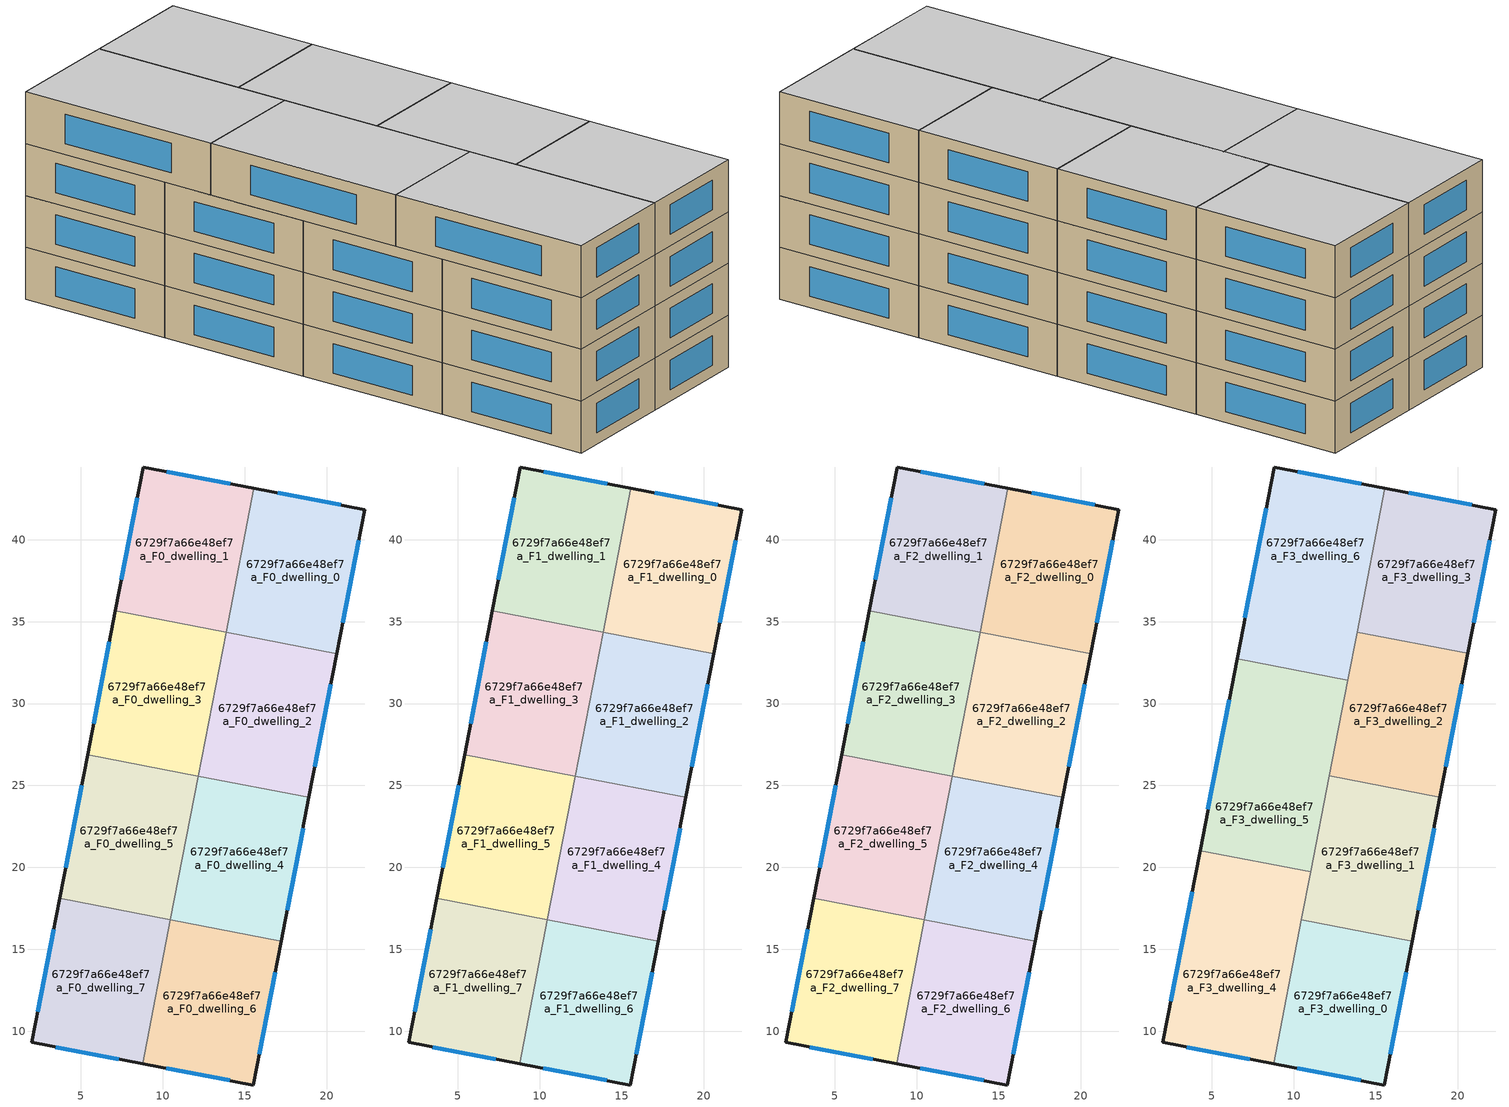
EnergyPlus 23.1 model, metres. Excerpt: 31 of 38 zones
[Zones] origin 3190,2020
6729f7a66e48ef7a_F0_dwelling_0
 floor ground (EU_floor_Construction): 22.32,41.84 20.62,33.05 13.87,34.36 15.57,43.14 z0
 wall outside (EU_wall_Construction): 20.62,33.05 22.32,41.84 15.57,43.14 z0:3
 wall to 6729f7a66e48ef7a_F0_dwelling_1 (EU_wall_Construction): 15.57,43.14 13.87,34.36 z0:3
 wall to 6729f7a66e48ef7a_F0_dwelling_2 (EU_wall_Construction): 13.87,34.36 20.62,33.05 z0:3
 window (EU_Window_Construction): 20.99,34.93 21.96,39.96 / 20.88,42.12 17.01,42.86 z0.64:2.36
6729f7a66e48ef7a_F0_dwelling_1
 floor ground (EU_floor_Construction): 15.57,43.14 13.87,34.36 7.11,35.66 8.81,44.44 z0
 wall outside (EU_wall_Construction): 15.57,43.14 8.81,44.44 7.11,35.66 z0:3
 wall to 6729f7a66e48ef7a_F0_dwelling_3 (EU_wall_Construction): 7.11,35.66 13.87,34.36 z0:3
 window (EU_Window_Construction): 8.44,42.56 7.48,37.54 / 14.12,43.42 10.26,44.16 z0.64:2.36
6729f7a66e48ef7a_F0_dwelling_2
 floor ground (EU_floor_Construction): 20.62,33.05 18.93,24.27 12.17,25.58 13.87,34.36 z0
 wall outside (EU_wall_Construction): 18.93,24.27 20.62,33.05 z0:3
 wall to 6729f7a66e48ef7a_F0_dwelling_4 (EU_wall_Construction): 12.17,25.58 18.93,24.27 z0:3
 wall to 6729f7a66e48ef7a_F0_dwelling_3 (EU_wall_Construction): 13.87,34.36 12.17,25.58 z0:3
 window (EU_Window_Construction): 19.29,26.15 20.26,31.17 z0.64:2.36
6729f7a66e48ef7a_F0_dwelling_3
 floor ground (EU_floor_Construction): 13.87,34.36 12.17,25.58 5.42,26.88 7.11,35.66 z0
 wall outside (EU_wall_Construction): 7.11,35.66 5.42,26.88 z0:3
 wall to 6729f7a66e48ef7a_F0_dwelling_5 (EU_wall_Construction): 5.42,26.88 12.17,25.58 z0:3
 window (EU_Window_Construction): 6.75,33.78 5.78,28.76 z0.64:2.36
6729f7a66e48ef7a_F0_dwelling_4
 floor ground (EU_floor_Construction): 18.93,24.27 17.23,15.49 10.48,16.8 12.17,25.58 z0
 wall outside (EU_wall_Construction): 17.23,15.49 18.93,24.27 z0:3
 wall to 6729f7a66e48ef7a_F0_dwelling_5 (EU_wall_Construction): 12.17,25.58 10.48,16.8 z0:3
 wall to 6729f7a66e48ef7a_F0_dwelling_6 (EU_wall_Construction): 10.48,16.8 17.23,15.49 z0:3
 window (EU_Window_Construction): 17.6,17.37 18.57,22.39 z0.64:2.36
6729f7a66e48ef7a_F0_dwelling_5
 floor ground (EU_floor_Construction): 12.17,25.58 10.48,16.8 3.72,18.1 5.42,26.88 z0
 wall outside (EU_wall_Construction): 5.42,26.88 3.72,18.1 z0:3
 wall to 6729f7a66e48ef7a_F0_dwelling_7 (EU_wall_Construction): 3.72,18.1 10.47,16.8 z0:3
 window (EU_Window_Construction): 5.05,25 4.08,19.98 z0.64:2.36
6729f7a66e48ef7a_F0_dwelling_6
 floor ground (EU_floor_Construction): 17.23,15.49 15.54,6.72 8.78,8.02 10.47,16.8 z0
 wall outside (EU_wall_Construction): 8.78,8.02 15.54,6.72 17.23,15.49 z0:3
 wall to 6729f7a66e48ef7a_F0_dwelling_7 (EU_wall_Construction): 10.47,16.8 8.78,8.02 z0:3
 window (EU_Window_Construction): 15.9,8.6 16.87,13.61 / 10.22,7.74 14.09,7 z0.64:2.36
6729f7a66e48ef7a_F0_dwelling_7
 floor ground (EU_floor_Construction): 10.47,16.8 8.78,8.02 2.02,9.32 3.72,18.1 z0
 wall outside (EU_wall_Construction): 3.72,18.1 2.02,9.32 8.78,8.02 z0:3
 window (EU_Window_Construction): 3.47,9.04 7.33,8.3 / 3.36,16.22 2.38,11.2 z0.64:2.36
6729f7a66e48ef7a_F1_dwelling_0
 floor to 6729f7a66e48ef7a_F0_dwelling_0 (EU_floor_Construction): 22.32,41.84 20.62,33.05 13.87,34.36 15.57,43.14 z3
 wall outside (EU_wall_Construction): 20.62,33.05 22.32,41.84 15.57,43.14 z3:6
 wall to 6729f7a66e48ef7a_F1_dwelling_1 (EU_wall_Construction): 15.57,43.14 13.87,34.36 z3:6
 wall to 6729f7a66e48ef7a_F1_dwelling_2 (EU_wall_Construction): 13.87,34.36 20.62,33.05 z3:6
 window (EU_Window_Construction): 20.99,34.93 21.96,39.96 / 20.88,42.12 17.01,42.86 z3.64:5.36
6729f7a66e48ef7a_F1_dwelling_1
 floor to 6729f7a66e48ef7a_F0_dwelling_1 (EU_floor_Construction): 15.57,43.14 13.87,34.36 7.11,35.66 8.81,44.44 z3
 wall outside (EU_wall_Construction): 15.57,43.14 8.81,44.44 7.11,35.66 z3:6
 wall to 6729f7a66e48ef7a_F1_dwelling_3 (EU_wall_Construction): 7.11,35.66 13.87,34.36 z3:6
 window (EU_Window_Construction): 8.44,42.56 7.48,37.54 / 14.12,43.42 10.26,44.16 z3.64:5.36
6729f7a66e48ef7a_F1_dwelling_2
 floor to 6729f7a66e48ef7a_F0_dwelling_2 (EU_floor_Construction): 20.62,33.05 18.93,24.27 12.17,25.58 13.87,34.36 z3
 wall outside (EU_wall_Construction): 18.93,24.27 20.62,33.05 z3:6
 wall to 6729f7a66e48ef7a_F1_dwelling_4 (EU_wall_Construction): 12.17,25.58 18.93,24.27 z3:6
 wall to 6729f7a66e48ef7a_F1_dwelling_3 (EU_wall_Construction): 13.87,34.36 12.17,25.58 z3:6
 window (EU_Window_Construction): 19.29,26.15 20.26,31.17 z3.64:5.36
6729f7a66e48ef7a_F1_dwelling_3
 floor to 6729f7a66e48ef7a_F0_dwelling_3 (EU_floor_Construction): 13.87,34.36 12.17,25.58 5.42,26.88 7.11,35.66 z3
 wall outside (EU_wall_Construction): 7.11,35.66 5.42,26.88 z3:6
 wall to 6729f7a66e48ef7a_F1_dwelling_5 (EU_wall_Construction): 5.42,26.88 12.17,25.58 z3:6
 window (EU_Window_Construction): 6.75,33.78 5.78,28.76 z3.64:5.36
6729f7a66e48ef7a_F1_dwelling_4
 floor to 6729f7a66e48ef7a_F0_dwelling_4 (EU_floor_Construction): 18.93,24.27 17.23,15.49 10.48,16.8 12.17,25.58 z3
 wall outside (EU_wall_Construction): 17.23,15.49 18.93,24.27 z3:6
 wall to 6729f7a66e48ef7a_F1_dwelling_5 (EU_wall_Construction): 12.17,25.58 10.48,16.8 z3:6
 wall to 6729f7a66e48ef7a_F1_dwelling_6 (EU_wall_Construction): 10.48,16.8 17.23,15.49 z3:6
 window (EU_Window_Construction): 17.6,17.37 18.57,22.39 z3.64:5.36
6729f7a66e48ef7a_F1_dwelling_5
 floor to 6729f7a66e48ef7a_F0_dwelling_5 (EU_floor_Construction): 12.17,25.58 10.48,16.8 3.72,18.1 5.42,26.88 z3
 wall outside (EU_wall_Construction): 5.42,26.88 3.72,18.1 z3:6
 wall to 6729f7a66e48ef7a_F1_dwelling_7 (EU_wall_Construction): 3.72,18.1 10.47,16.8 z3:6
 window (EU_Window_Construction): 5.05,25 4.08,19.98 z3.64:5.36
6729f7a66e48ef7a_F1_dwelling_6
 floor to 6729f7a66e48ef7a_F0_dwelling_6 (EU_floor_Construction): 17.23,15.49 15.54,6.72 8.78,8.02 10.47,16.8 z3
 wall outside (EU_wall_Construction): 8.78,8.02 15.54,6.72 17.23,15.49 z3:6
 wall to 6729f7a66e48ef7a_F1_dwelling_7 (EU_wall_Construction): 10.47,16.8 8.78,8.02 z3:6
 window (EU_Window_Construction): 15.9,8.6 16.87,13.61 / 10.22,7.74 14.09,7 z3.64:5.36
6729f7a66e48ef7a_F1_dwelling_7
 floor to 6729f7a66e48ef7a_F0_dwelling_7 (EU_floor_Construction): 10.47,16.8 8.78,8.02 2.02,9.32 3.72,18.1 z3
 wall outside (EU_wall_Construction): 3.72,18.1 2.02,9.32 8.78,8.02 z3:6
 window (EU_Window_Construction): 3.47,9.04 7.33,8.3 / 3.36,16.22 2.38,11.2 z3.64:5.36
6729f7a66e48ef7a_F2_dwelling_0
 floor to 6729f7a66e48ef7a_F1_dwelling_0 (EU_floor_Construction): 22.32,41.84 20.62,33.05 13.87,34.36 15.57,43.14 z6
 wall outside (EU_wall_Construction): 20.62,33.05 22.32,41.84 15.57,43.14 z6:9
 wall to 6729f7a66e48ef7a_F2_dwelling_1 (EU_wall_Construction): 15.57,43.14 13.87,34.36 z6:9
 wall to 6729f7a66e48ef7a_F2_dwelling_2 (EU_wall_Construction): 13.87,34.36 20.62,33.05 z6:9
 window (EU_Window_Construction): 20.99,34.93 21.96,39.96 / 20.88,42.12 17.01,42.86 z6.64:8.36
6729f7a66e48ef7a_F2_dwelling_1
 floor to 6729f7a66e48ef7a_F1_dwelling_1 (EU_floor_Construction): 15.57,43.14 13.87,34.36 7.11,35.66 8.81,44.44 z6
 wall outside (EU_wall_Construction): 15.57,43.14 8.81,44.44 7.11,35.66 z6:9
 wall to 6729f7a66e48ef7a_F2_dwelling_3 (EU_wall_Construction): 7.11,35.66 13.87,34.36 z6:9
 window (EU_Window_Construction): 8.44,42.56 7.48,37.54 / 14.12,43.42 10.26,44.16 z6.64:8.36
6729f7a66e48ef7a_F2_dwelling_2
 floor to 6729f7a66e48ef7a_F1_dwelling_2 (EU_floor_Construction): 20.62,33.05 18.93,24.27 12.17,25.58 13.87,34.36 z6
 wall outside (EU_wall_Construction): 18.93,24.27 20.62,33.05 z6:9
 wall to 6729f7a66e48ef7a_F2_dwelling_4 (EU_wall_Construction): 12.17,25.58 18.93,24.27 z6:9
 wall to 6729f7a66e48ef7a_F2_dwelling_3 (EU_wall_Construction): 13.87,34.36 12.17,25.58 z6:9
 window (EU_Window_Construction): 19.29,26.15 20.26,31.17 z6.64:8.36
6729f7a66e48ef7a_F2_dwelling_3
 floor to 6729f7a66e48ef7a_F1_dwelling_3 (EU_floor_Construction): 13.87,34.36 12.17,25.58 5.42,26.88 7.11,35.66 z6
 wall outside (EU_wall_Construction): 7.11,35.66 5.42,26.88 z6:9
 wall to 6729f7a66e48ef7a_F2_dwelling_5 (EU_wall_Construction): 5.42,26.88 12.17,25.58 z6:9
 window (EU_Window_Construction): 6.75,33.78 5.78,28.76 z6.64:8.36
6729f7a66e48ef7a_F2_dwelling_4
 floor to 6729f7a66e48ef7a_F1_dwelling_4 (EU_floor_Construction): 18.93,24.27 17.23,15.49 10.48,16.8 12.17,25.58 z6
 wall outside (EU_wall_Construction): 17.23,15.49 18.93,24.27 z6:9
 wall to 6729f7a66e48ef7a_F2_dwelling_5 (EU_wall_Construction): 12.17,25.58 10.48,16.8 z6:9
 wall to 6729f7a66e48ef7a_F2_dwelling_6 (EU_wall_Construction): 10.48,16.8 17.23,15.49 z6:9
 window (EU_Window_Construction): 17.6,17.37 18.57,22.39 z6.64:8.36
6729f7a66e48ef7a_F2_dwelling_5
 floor to 6729f7a66e48ef7a_F1_dwelling_5 (EU_floor_Construction): 12.17,25.58 10.48,16.8 3.72,18.1 5.42,26.88 z6
 wall outside (EU_wall_Construction): 5.42,26.88 3.72,18.1 z6:9
 wall to 6729f7a66e48ef7a_F2_dwelling_7 (EU_wall_Construction): 3.72,18.1 10.47,16.8 z6:9
 window (EU_Window_Construction): 5.05,25 4.08,19.98 z6.64:8.36
6729f7a66e48ef7a_F2_dwelling_6
 floor to 6729f7a66e48ef7a_F1_dwelling_6 (EU_floor_Construction): 17.23,15.49 15.54,6.72 8.78,8.02 10.47,16.8 z6
 wall outside (EU_wall_Construction): 8.78,8.02 15.54,6.72 17.23,15.49 z6:9
 wall to 6729f7a66e48ef7a_F2_dwelling_7 (EU_wall_Construction): 10.47,16.8 8.78,8.02 z6:9
 window (EU_Window_Construction): 15.9,8.6 16.87,13.61 / 10.22,7.74 14.09,7 z6.64:8.36
6729f7a66e48ef7a_F2_dwelling_7
 floor to 6729f7a66e48ef7a_F1_dwelling_7 (EU_floor_Construction): 10.47,16.8 8.78,8.02 2.02,9.32 3.72,18.1 z6
 wall outside (EU_wall_Construction): 3.72,18.1 2.02,9.32 8.78,8.02 z6:9
 window (EU_Window_Construction): 3.47,9.04 7.33,8.3 / 3.36,16.22 2.38,11.2 z6.64:8.36
6729f7a66e48ef7a_F3_dwelling_0
 floor to 6729f7a66e48ef7a_F2_dwelling_6 (EU_floor_Construction): 17.23,15.49 15.54,6.72 8.78,8.02 10.48,16.8 z9
 wall outside (EU_wall_Construction): 8.78,8.02 15.54,6.72 17.23,15.5 z9:12
 wall to 6729f7a66e48ef7a_F3_dwelling_1 (EU_wall_Construction): 17.23,15.5 10.48,16.8 z9:12
 wall to 6729f7a66e48ef7a_F3_dwelling_4 (EU_wall_Construction): 10.48,16.8 8.78,8.02 z9:12
 window (EU_Window_Construction): 15.9,8.6 16.87,13.62 / 10.23,7.74 14.09,7 z9.64:11.36
 ceiling to 6729f7a66e48ef7a_F4_dwelling_0 (EU_floor_Construction): 15.54,6.72 17.23,15.5 10.48,16.8 8.78,8.02 z12
6729f7a66e48ef7a_F3_dwelling_1
 floor outside (EU_floor_Construction): 18.93,24.27 12.17,25.58 11.41,21.61 12.17,25.58 z9
 floor to 6729f7a66e48ef7a_F2_dwelling_4 (EU_floor_Construction): 18.93,24.27 17.23,15.5 10.48,16.8 12.17,25.58 z9
 wall outside (EU_wall_Construction): 17.23,15.5 18.93,24.28 z9:12
 wall to 6729f7a66e48ef7a_F3_dwelling_2 (EU_wall_Construction): 18.93,24.28 12.17,25.58 z9:12
 wall to 6729f7a66e48ef7a_F3_dwelling_5 (EU_wall_Construction): 12.17,25.58 11.04,19.72 z9:12
 wall to 6729f7a66e48ef7a_F3_dwelling_4 (EU_wall_Construction): 11.04,19.72 10.48,16.8 z9:12
 window (EU_Window_Construction): 17.6,17.38 18.57,22.4 z9.64:11.36
 ceiling to 6729f7a66e48ef7a_F4_dwelling_1 (EU_floor_Construction): 17.23,15.5 18.93,24.28 12.17,25.58 10.48,16.8 z12
6729f7a66e48ef7a_F3_dwelling_2
 floor to 6729f7a66e48ef7a_F2_dwelling_2 (EU_floor_Construction): 20.62,33.05 18.93,24.28 12.17,25.58 13.87,34.36 z9
 wall outside (EU_wall_Construction): 18.93,24.28 20.63,33.06 z9:12
 wall to 6729f7a66e48ef7a_F3_dwelling_3 (EU_wall_Construction): 20.63,33.06 13.87,34.36 z9:12
 wall to 6729f7a66e48ef7a_F3_dwelling_6 (EU_wall_Construction): 13.87,34.36 13.3,31.43 z9:12
 wall to 6729f7a66e48ef7a_F3_dwelling_5 (EU_wall_Construction): 13.3,31.43 12.17,25.58 z9:12
 window (EU_Window_Construction): 19.29,26.16 20.26,31.18 z9.64:11.36
 ceiling to 6729f7a66e48ef7a_F4_dwelling_2 (EU_floor_Construction): 18.93,24.28 20.63,33.06 13.87,34.36 12.17,25.58 z12
6729f7a66e48ef7a_F3_dwelling_3
 floor to 6729f7a66e48ef7a_F2_dwelling_0 (EU_floor_Construction): 22.32,41.84 20.63,33.06 13.87,34.36 15.57,43.14 z9
 wall outside (EU_wall_Construction): 20.63,33.06 22.32,41.84 15.57,43.14 z9:12
 wall to 6729f7a66e48ef7a_F3_dwelling_6 (EU_wall_Construction): 15.57,43.14 13.87,34.36 z9:12
 window (EU_Window_Construction): 20.88,42.12 17.01,42.86 / 20.99,34.94 21.96,39.96 z9.64:11.36
 ceiling to 6729f7a66e48ef7a_F4_dwelling_3 (EU_floor_Construction): 20.63,33.06 22.32,41.84 15.57,43.14 13.87,34.36 z12
6729f7a66e48ef7a_F3_dwelling_4
 floor to 6729f7a66e48ef7a_F2_dwelling_7 (EU_floor_Construction): 10.47,16.8 8.78,8.02 2.02,9.32 3.72,18.1 z9
 floor to 6729f7a66e48ef7a_F2_dwelling_5 (EU_floor_Construction): 11.04,19.72 10.48,16.8 3.72,18.1 4.28,21.03 z9
 wall outside (EU_wall_Construction): 4.28,21.03 2.02,9.32 8.78,8.02 z9:12
 wall to 6729f7a66e48ef7a_F3_dwelling_5 (EU_wall_Construction): 11.04,19.72 4.28,21.03 z9:12
 window (EU_Window_Construction): 3.47,9.04 7.33,8.3 / 3.8,18.52 2.51,11.82 z9.64:11.36
 ceiling to 6729f7a66e48ef7a_F4_dwelling_4 (EU_floor_Construction): 8.78,8.02 11.04,19.72 4.28,21.03 2.02,9.32 z12
6729f7a66e48ef7a_F3_dwelling_5
 floor to 6729f7a66e48ef7a_F2_dwelling_3 (EU_floor_Construction): 13.3,31.43 12.17,25.58 5.42,26.88 6.55,32.73 z9
 floor to 6729f7a66e48ef7a_F2_dwelling_5 (EU_floor_Construction): 12.17,25.58 11.04,19.72 4.28,21.03 5.42,26.88 z9
 wall outside (EU_wall_Construction): 6.55,32.73 4.28,21.03 z9:12
 wall to 6729f7a66e48ef7a_F3_dwelling_6 (EU_wall_Construction): 13.3,31.43 6.55,32.73 z9:12
 window (EU_Window_Construction): 6.06,30.23 4.77,23.53 z9.64:11.36
 ceiling to 6729f7a66e48ef7a_F4_dwelling_5 (EU_floor_Construction): 11.04,19.72 13.3,31.43 6.55,32.73 4.28,21.03 z12
6729f7a66e48ef7a_F3_dwelling_6
 floor to 6729f7a66e48ef7a_F2_dwelling_1 (EU_floor_Construction): 15.56,43.14 13.87,34.36 7.11,35.66 8.81,44.44 z9
 floor to 6729f7a66e48ef7a_F2_dwelling_3 (EU_floor_Construction): 13.87,34.36 13.3,31.43 6.55,32.73 7.11,35.66 z9
 wall outside (EU_wall_Construction): 15.57,43.14 8.81,44.44 6.55,32.73 z9:12
 window (EU_Window_Construction): 8.32,41.93 7.03,35.24 / 14.12,43.42 10.25,44.16 z9.64:11.36
 ceiling to 6729f7a66e48ef7a_F4_dwelling_6 (EU_floor_Construction): 13.3,31.43 15.57,43.14 8.81,44.44 6.55,32.73 z12
[Building]
EU S2 Campaign: North Axis=0; Terrain=City; Solar Distribution=FullExterior
[Site:Location]
Yerevan-Zvartnots.Intl.AP: Latitude=40.15; Longitude=44.383; Time Zone=4; Elevation=854
[SizingPeriod:WeatherFileDays]
AnnualSizingPeriod: Begin Month=1; Begin Day of Month=1; End Month=12; End Day of Month=31; Day of Week for Start Day=Monday; Use Weather File Daylight Saving Period=No; Use Weather File Rain and Snow Indicators=No
[MATERIAL]
EU_InternalMass_Material: Roughness=MediumRough; Thickness=0.1; Conductivity=1; Density=1800; Specific Heat=900; Thermal Absorptance=0.9; Solar Absorptance=0.7; Visible Absorptance=0.7
[MATERIAL:NOMASS] Roughness=MediumRough; Thermal Absorptance=0.9; Solar Absorptance=0.7; Visible Absorptance=0.7
Name | Thermal Resistance
EU_wall_NoMass | 1.05043
EU_floor_NoMass | 0.478065
[WINDOWMATERIAL:SIMPLEGLAZINGSYSTEM]
EU_Window_SimpleGlazing: UFactor=2.5566; Solar Heat Gain Coefficient=0.75; Visible Transmittance=0.75
[CONSTRUCTION]
EU_wall_Construction: EU_wall_NoMass
EU_floor_Construction: EU_floor_NoMass
EU_Window_Construction: EU_Window_SimpleGlazing
EU_InternalMass_Construction: EU_InternalMass_Material
[ZONE] Type=1; Multiplier=1; Ceiling Height=autocalculate; Floor Area=autocalculate; Part of Total Floor Area=Yes
Name | Volume
6729f7a66e48ef7a_F0_dwelling_0; 6729f7a66e48ef7a_F1_dwelling_0; 6729f7a66e48ef7a_F2_dwelling_0 | 184.62
6729f7a66e48ef7a_F3_dwelling_0; 6729f7a66e48ef7a_F3_dwelling_3; 6729f7a66e48ef7a_F0_dwelling_7; 6729f7a66e48ef7a_F1_dwelling_7; 6729f7a66e48ef7a_F2_dwelling_7 | 184.619
6729f7a66e48ef7a_F0_dwelling_1; 6729f7a66e48ef7a_F1_dwelling_1; 6729f7a66e48ef7a_F2_dwelling_1; 6729f7a66e48ef7a_F0_dwelling_6; 6729f7a66e48ef7a_F1_dwelling_6; 6729f7a66e48ef7a_F2_dwelling_6 | 184.615
6729f7a66e48ef7a_F3_dwelling_1 | 184.624
6729f7a66e48ef7a_F0_dwelling_2; 6729f7a66e48ef7a_F1_dwelling_2; 6729f7a66e48ef7a_F2_dwelling_2; 6729f7a66e48ef7a_F0_dwelling_3; 6729f7a66e48ef7a_F1_dwelling_3; 6729f7a66e48ef7a_F2_dwelling_3 | 184.6
6729f7a66e48ef7a_F3_dwelling_2 | 184.629
6729f7a66e48ef7a_F0_dwelling_4; 6729f7a66e48ef7a_F1_dwelling_4; 6729f7a66e48ef7a_F2_dwelling_4 | 184.608
6729f7a66e48ef7a_F3_dwelling_4 | 246.134
6729f7a66e48ef7a_F0_dwelling_5; 6729f7a66e48ef7a_F1_dwelling_5; 6729f7a66e48ef7a_F2_dwelling_5 | 184.614
6729f7a66e48ef7a_F3_dwelling_5 | 246.133
6729f7a66e48ef7a_F3_dwelling_6 | 246.135
[INTERNALMASS] Construction=EU_InternalMass_Construction
Name | Zone or ZoneList | Surface Area
6729f7a66e48ef7a_F0_dwelling_0_EU_InternalMass | 6729f7a66e48ef7a_F0_dwelling_0 | 61.54
6729f7a66e48ef7a_F0_dwelling_1_EU_InternalMass | 6729f7a66e48ef7a_F0_dwelling_1 | 61.5382
6729f7a66e48ef7a_F0_dwelling_2_EU_InternalMass | 6729f7a66e48ef7a_F0_dwelling_2 | 61.5335
6729f7a66e48ef7a_F0_dwelling_3_EU_InternalMass | 6729f7a66e48ef7a_F0_dwelling_3 | 61.5335
6729f7a66e48ef7a_F0_dwelling_4_EU_InternalMass | 6729f7a66e48ef7a_F0_dwelling_4 | 61.536
6729f7a66e48ef7a_F0_dwelling_5_EU_InternalMass | 6729f7a66e48ef7a_F0_dwelling_5 | 61.5377
6729f7a66e48ef7a_F0_dwelling_6_EU_InternalMass | 6729f7a66e48ef7a_F0_dwelling_6 | 61.5382
6729f7a66e48ef7a_F0_dwelling_7_EU_InternalMass | 6729f7a66e48ef7a_F0_dwelling_7 | 61.54
6729f7a66e48ef7a_F1_dwelling_0_EU_InternalMass | 6729f7a66e48ef7a_F1_dwelling_0 | 61.54
6729f7a66e48ef7a_F1_dwelling_1_EU_InternalMass | 6729f7a66e48ef7a_F1_dwelling_1 | 61.5382
6729f7a66e48ef7a_F1_dwelling_2_EU_InternalMass | 6729f7a66e48ef7a_F1_dwelling_2 | 61.5335
6729f7a66e48ef7a_F1_dwelling_3_EU_InternalMass | 6729f7a66e48ef7a_F1_dwelling_3 | 61.5335
6729f7a66e48ef7a_F1_dwelling_4_EU_InternalMass | 6729f7a66e48ef7a_F1_dwelling_4 | 61.536
6729f7a66e48ef7a_F1_dwelling_5_EU_InternalMass | 6729f7a66e48ef7a_F1_dwelling_5 | 61.5377
6729f7a66e48ef7a_F1_dwelling_6_EU_InternalMass | 6729f7a66e48ef7a_F1_dwelling_6 | 61.5382
6729f7a66e48ef7a_F1_dwelling_7_EU_InternalMass | 6729f7a66e48ef7a_F1_dwelling_7 | 61.54
6729f7a66e48ef7a_F2_dwelling_0_EU_InternalMass | 6729f7a66e48ef7a_F2_dwelling_0 | 61.54
6729f7a66e48ef7a_F2_dwelling_1_EU_InternalMass | 6729f7a66e48ef7a_F2_dwelling_1 | 61.5382
6729f7a66e48ef7a_F2_dwelling_2_EU_InternalMass | 6729f7a66e48ef7a_F2_dwelling_2 | 61.5335
6729f7a66e48ef7a_F2_dwelling_3_EU_InternalMass | 6729f7a66e48ef7a_F2_dwelling_3 | 61.5335
6729f7a66e48ef7a_F2_dwelling_4_EU_InternalMass | 6729f7a66e48ef7a_F2_dwelling_4 | 61.536
6729f7a66e48ef7a_F2_dwelling_5_EU_InternalMass | 6729f7a66e48ef7a_F2_dwelling_5 | 61.5377
6729f7a66e48ef7a_F2_dwelling_6_EU_InternalMass | 6729f7a66e48ef7a_F2_dwelling_6 | 61.5382
6729f7a66e48ef7a_F2_dwelling_7_EU_InternalMass | 6729f7a66e48ef7a_F2_dwelling_7 | 61.54
6729f7a66e48ef7a_F3_dwelling_0_EU_InternalMass | 6729f7a66e48ef7a_F3_dwelling_0 | 61.5397
6729f7a66e48ef7a_F3_dwelling_1_EU_InternalMass | 6729f7a66e48ef7a_F3_dwelling_1 | 61.5414
6729f7a66e48ef7a_F3_dwelling_2_EU_InternalMass | 6729f7a66e48ef7a_F3_dwelling_2 | 61.5427
6729f7a66e48ef7a_F3_dwelling_3_EU_InternalMass | 6729f7a66e48ef7a_F3_dwelling_3 | 61.5397
6729f7a66e48ef7a_F3_dwelling_4_EU_InternalMass | 6729f7a66e48ef7a_F3_dwelling_4 | 82.0448
6729f7a66e48ef7a_F3_dwelling_5_EU_InternalMass | 6729f7a66e48ef7a_F3_dwelling_5 | 82.0444
6729f7a66e48ef7a_F3_dwelling_6_EU_InternalMass | 6729f7a66e48ef7a_F3_dwelling_6 | 82.0448
[OTHEREQUIPMENT] Fuel Type=Electricity; Design Level Calculation Method=Watts/Area; Power per Zone Floor Area=1; Fraction Latent=0; Fraction Radiant=0; Fraction Lost=0; Carbon Dioxide Generation Rate=0; EndUse Subcategory=EU_Step8_InternalGains
Name | Zone or ZoneList or Space or SpaceList | Schedule
EU_Step8_InternalGain_6729f7a66e48ef7a_F0_dwelling_0_f000 | 6729f7a66e48ef7a_F0_dwelling_0 | EU_Step8_GainSchedule_6729f7a66e48ef7a_F0_dwelling_0_f000
EU_Step8_InternalGain_6729f7a66e48ef7a_F0_dwelling_1_f000 | 6729f7a66e48ef7a_F0_dwelling_1 | EU_Step8_GainSchedule_6729f7a66e48ef7a_F0_dwelling_1_f000
EU_Step8_InternalGain_6729f7a66e48ef7a_F0_dwelling_2_f000 | 6729f7a66e48ef7a_F0_dwelling_2 | EU_Step8_GainSchedule_6729f7a66e48ef7a_F0_dwelling_2_f000
EU_Step8_InternalGain_6729f7a66e48ef7a_F0_dwelling_3_f000 | 6729f7a66e48ef7a_F0_dwelling_3 | EU_Step8_GainSchedule_6729f7a66e48ef7a_F0_dwelling_3_f000
EU_Step8_InternalGain_6729f7a66e48ef7a_F0_dwelling_4_f000 | 6729f7a66e48ef7a_F0_dwelling_4 | EU_Step8_GainSchedule_6729f7a66e48ef7a_F0_dwelling_4_f000
EU_Step8_InternalGain_6729f7a66e48ef7a_F0_dwelling_5_f000 | 6729f7a66e48ef7a_F0_dwelling_5 | EU_Step8_GainSchedule_6729f7a66e48ef7a_F0_dwelling_5_f000
EU_Step8_InternalGain_6729f7a66e48ef7a_F0_dwelling_6_f000 | 6729f7a66e48ef7a_F0_dwelling_6 | EU_Step8_GainSchedule_6729f7a66e48ef7a_F0_dwelling_6_f000
EU_Step8_InternalGain_6729f7a66e48ef7a_F0_dwelling_7_f000 | 6729f7a66e48ef7a_F0_dwelling_7 | EU_Step8_GainSchedule_6729f7a66e48ef7a_F0_dwelling_7_f000
EU_Step8_InternalGain_6729f7a66e48ef7a_F1_dwelling_0_f000 | 6729f7a66e48ef7a_F1_dwelling_0 | EU_Step8_GainSchedule_6729f7a66e48ef7a_F1_dwelling_0_f000
EU_Step8_InternalGain_6729f7a66e48ef7a_F1_dwelling_1_f000 | 6729f7a66e48ef7a_F1_dwelling_1 | EU_Step8_GainSchedule_6729f7a66e48ef7a_F1_dwelling_1_f000
EU_Step8_InternalGain_6729f7a66e48ef7a_F1_dwelling_2_f000 | 6729f7a66e48ef7a_F1_dwelling_2 | EU_Step8_GainSchedule_6729f7a66e48ef7a_F1_dwelling_2_f000
EU_Step8_InternalGain_6729f7a66e48ef7a_F1_dwelling_3_f000 | 6729f7a66e48ef7a_F1_dwelling_3 | EU_Step8_GainSchedule_6729f7a66e48ef7a_F1_dwelling_3_f000
EU_Step8_InternalGain_6729f7a66e48ef7a_F1_dwelling_4_f000 | 6729f7a66e48ef7a_F1_dwelling_4 | EU_Step8_GainSchedule_6729f7a66e48ef7a_F1_dwelling_4_f000
EU_Step8_InternalGain_6729f7a66e48ef7a_F1_dwelling_5_f000 | 6729f7a66e48ef7a_F1_dwelling_5 | EU_Step8_GainSchedule_6729f7a66e48ef7a_F1_dwelling_5_f000
EU_Step8_InternalGain_6729f7a66e48ef7a_F1_dwelling_6_f000 | 6729f7a66e48ef7a_F1_dwelling_6 | EU_Step8_GainSchedule_6729f7a66e48ef7a_F1_dwelling_6_f000
EU_Step8_InternalGain_6729f7a66e48ef7a_F1_dwelling_7_f000 | 6729f7a66e48ef7a_F1_dwelling_7 | EU_Step8_GainSchedule_6729f7a66e48ef7a_F1_dwelling_7_f000
EU_Step8_InternalGain_6729f7a66e48ef7a_F2_dwelling_0_f000 | 6729f7a66e48ef7a_F2_dwelling_0 | EU_Step8_GainSchedule_6729f7a66e48ef7a_F2_dwelling_0_f000
EU_Step8_InternalGain_6729f7a66e48ef7a_F2_dwelling_1_f000 | 6729f7a66e48ef7a_F2_dwelling_1 | EU_Step8_GainSchedule_6729f7a66e48ef7a_F2_dwelling_1_f000
EU_Step8_InternalGain_6729f7a66e48ef7a_F2_dwelling_2_f000 | 6729f7a66e48ef7a_F2_dwelling_2 | EU_Step8_GainSchedule_6729f7a66e48ef7a_F2_dwelling_2_f000
EU_Step8_InternalGain_6729f7a66e48ef7a_F2_dwelling_3_f000 | 6729f7a66e48ef7a_F2_dwelling_3 | EU_Step8_GainSchedule_6729f7a66e48ef7a_F2_dwelling_3_f000
EU_Step8_InternalGain_6729f7a66e48ef7a_F2_dwelling_4_f000 | 6729f7a66e48ef7a_F2_dwelling_4 | EU_Step8_GainSchedule_6729f7a66e48ef7a_F2_dwelling_4_f000
EU_Step8_InternalGain_6729f7a66e48ef7a_F2_dwelling_5_f000 | 6729f7a66e48ef7a_F2_dwelling_5 | EU_Step8_GainSchedule_6729f7a66e48ef7a_F2_dwelling_5_f000
EU_Step8_InternalGain_6729f7a66e48ef7a_F2_dwelling_6_f000 | 6729f7a66e48ef7a_F2_dwelling_6 | EU_Step8_GainSchedule_6729f7a66e48ef7a_F2_dwelling_6_f000
EU_Step8_InternalGain_6729f7a66e48ef7a_F2_dwelling_7_f000 | 6729f7a66e48ef7a_F2_dwelling_7 | EU_Step8_GainSchedule_6729f7a66e48ef7a_F2_dwelling_7_f000
EU_Step8_InternalGain_6729f7a66e48ef7a_F3_dwelling_0_f000 | 6729f7a66e48ef7a_F3_dwelling_0 | EU_Step8_GainSchedule_6729f7a66e48ef7a_F3_dwelling_0_f000
EU_Step8_InternalGain_6729f7a66e48ef7a_F3_dwelling_1_f000 | 6729f7a66e48ef7a_F3_dwelling_1 | EU_Step8_GainSchedule_6729f7a66e48ef7a_F3_dwelling_1_f000
EU_Step8_InternalGain_6729f7a66e48ef7a_F3_dwelling_2_f000 | 6729f7a66e48ef7a_F3_dwelling_2 | EU_Step8_GainSchedule_6729f7a66e48ef7a_F3_dwelling_2_f000
EU_Step8_InternalGain_6729f7a66e48ef7a_F3_dwelling_3_f000 | 6729f7a66e48ef7a_F3_dwelling_3 | EU_Step8_GainSchedule_6729f7a66e48ef7a_F3_dwelling_3_f000
EU_Step8_InternalGain_6729f7a66e48ef7a_F3_dwelling_4_f000 | 6729f7a66e48ef7a_F3_dwelling_4 | EU_Step8_GainSchedule_6729f7a66e48ef7a_F3_dwelling_4_f000
EU_Step8_InternalGain_6729f7a66e48ef7a_F3_dwelling_5_f000 | 6729f7a66e48ef7a_F3_dwelling_5 | EU_Step8_GainSchedule_6729f7a66e48ef7a_F3_dwelling_5_f000
EU_Step8_InternalGain_6729f7a66e48ef7a_F3_dwelling_6_f000 | 6729f7a66e48ef7a_F3_dwelling_6 | EU_Step8_GainSchedule_6729f7a66e48ef7a_F3_dwelling_6_f000
[ZONEVENTILATION:DESIGNFLOWRATE] Schedule=EU_AlwaysOn; Design Flow Rate Calculation Method=AirChanges/Hour; Air Changes per Hour=0.557805; Ventilation Type=Natural; Fan Pressure Rise=0; Fan Total Efficiency=1; Constant Term Coefficient=1; Temperature Term Coefficient=0; Velocity Term Coefficient=0; Velocity Squared Term Coefficient=0; Minimum Indoor Temperature=-100; Maximum Indoor Temperature=100; Delta Temperature=-100; Minimum Outdoor Temperature=-100; Maximum Outdoor Temperature=100; Maximum Wind Speed=40
Name | Zone or ZoneList or Space or SpaceList
EU_ConstantAir_6729f7a66e48ef7a_F0_dwelling_0 | 6729f7a66e48ef7a_F0_dwelling_0
EU_ConstantAir_6729f7a66e48ef7a_F0_dwelling_1 | 6729f7a66e48ef7a_F0_dwelling_1
EU_ConstantAir_6729f7a66e48ef7a_F0_dwelling_2 | 6729f7a66e48ef7a_F0_dwelling_2
EU_ConstantAir_6729f7a66e48ef7a_F0_dwelling_3 | 6729f7a66e48ef7a_F0_dwelling_3
EU_ConstantAir_6729f7a66e48ef7a_F0_dwelling_4 | 6729f7a66e48ef7a_F0_dwelling_4
EU_ConstantAir_6729f7a66e48ef7a_F0_dwelling_5 | 6729f7a66e48ef7a_F0_dwelling_5
EU_ConstantAir_6729f7a66e48ef7a_F0_dwelling_6 | 6729f7a66e48ef7a_F0_dwelling_6
EU_ConstantAir_6729f7a66e48ef7a_F0_dwelling_7 | 6729f7a66e48ef7a_F0_dwelling_7
EU_ConstantAir_6729f7a66e48ef7a_F1_dwelling_0 | 6729f7a66e48ef7a_F1_dwelling_0
EU_ConstantAir_6729f7a66e48ef7a_F1_dwelling_1 | 6729f7a66e48ef7a_F1_dwelling_1
EU_ConstantAir_6729f7a66e48ef7a_F1_dwelling_2 | 6729f7a66e48ef7a_F1_dwelling_2
EU_ConstantAir_6729f7a66e48ef7a_F1_dwelling_3 | 6729f7a66e48ef7a_F1_dwelling_3
EU_ConstantAir_6729f7a66e48ef7a_F1_dwelling_4 | 6729f7a66e48ef7a_F1_dwelling_4
EU_ConstantAir_6729f7a66e48ef7a_F1_dwelling_5 | 6729f7a66e48ef7a_F1_dwelling_5
EU_ConstantAir_6729f7a66e48ef7a_F1_dwelling_6 | 6729f7a66e48ef7a_F1_dwelling_6
EU_ConstantAir_6729f7a66e48ef7a_F1_dwelling_7 | 6729f7a66e48ef7a_F1_dwelling_7
EU_ConstantAir_6729f7a66e48ef7a_F2_dwelling_0 | 6729f7a66e48ef7a_F2_dwelling_0
EU_ConstantAir_6729f7a66e48ef7a_F2_dwelling_1 | 6729f7a66e48ef7a_F2_dwelling_1
EU_ConstantAir_6729f7a66e48ef7a_F2_dwelling_2 | 6729f7a66e48ef7a_F2_dwelling_2
EU_ConstantAir_6729f7a66e48ef7a_F2_dwelling_3 | 6729f7a66e48ef7a_F2_dwelling_3
EU_ConstantAir_6729f7a66e48ef7a_F2_dwelling_4 | 6729f7a66e48ef7a_F2_dwelling_4
EU_ConstantAir_6729f7a66e48ef7a_F2_dwelling_5 | 6729f7a66e48ef7a_F2_dwelling_5
EU_ConstantAir_6729f7a66e48ef7a_F2_dwelling_6 | 6729f7a66e48ef7a_F2_dwelling_6
EU_ConstantAir_6729f7a66e48ef7a_F2_dwelling_7 | 6729f7a66e48ef7a_F2_dwelling_7
EU_ConstantAir_6729f7a66e48ef7a_F3_dwelling_0 | 6729f7a66e48ef7a_F3_dwelling_0
EU_ConstantAir_6729f7a66e48ef7a_F3_dwelling_1 | 6729f7a66e48ef7a_F3_dwelling_1
EU_ConstantAir_6729f7a66e48ef7a_F3_dwelling_2 | 6729f7a66e48ef7a_F3_dwelling_2
EU_ConstantAir_6729f7a66e48ef7a_F3_dwelling_3 | 6729f7a66e48ef7a_F3_dwelling_3
EU_ConstantAir_6729f7a66e48ef7a_F3_dwelling_4 | 6729f7a66e48ef7a_F3_dwelling_4
EU_ConstantAir_6729f7a66e48ef7a_F3_dwelling_5 | 6729f7a66e48ef7a_F3_dwelling_5
EU_ConstantAir_6729f7a66e48ef7a_F3_dwelling_6 | 6729f7a66e48ef7a_F3_dwelling_6
[HVACTEMPLATE:THERMOSTAT] Constant Heating Setpoint=20; Constant Cooling Setpoint=50
EU_HeatOnly_6729f7a66e48ef7a_F0_dwelling_0; EU_HeatOnly_6729f7a66e48ef7a_F0_dwelling_1; EU_HeatOnly_6729f7a66e48ef7a_F0_dwelling_2; EU_HeatOnly_6729f7a66e48ef7a_F0_dwelling_3; EU_HeatOnly_6729f7a66e48ef7a_F0_dwelling_4; EU_HeatOnly_6729f7a66e48ef7a_F0_dwelling_5; EU_HeatOnly_6729f7a66e48ef7a_F0_dwelling_6; EU_HeatOnly_6729f7a66e48ef7a_F0_dwelling_7; EU_HeatOnly_6729f7a66e48ef7a_F1_dwelling_0; EU_HeatOnly_6729f7a66e48ef7a_F1_dwelling_1; EU_HeatOnly_6729f7a66e48ef7a_F1_dwelling_2; EU_HeatOnly_6729f7a66e48ef7a_F1_dwelling_3; EU_HeatOnly_6729f7a66e48ef7a_F1_dwelling_4; EU_HeatOnly_6729f7a66e48ef7a_F1_dwelling_5; EU_HeatOnly_6729f7a66e48ef7a_F1_dwelling_6; EU_HeatOnly_6729f7a66e48ef7a_F1_dwelling_7; EU_HeatOnly_6729f7a66e48ef7a_F2_dwelling_0; EU_HeatOnly_6729f7a66e48ef7a_F2_dwelling_1; EU_HeatOnly_6729f7a66e48ef7a_F2_dwelling_2; EU_HeatOnly_6729f7a66e48ef7a_F2_dwelling_3; EU_HeatOnly_6729f7a66e48ef7a_F2_dwelling_4; EU_HeatOnly_6729f7a66e48ef7a_F2_dwelling_5; EU_HeatOnly_6729f7a66e48ef7a_F2_dwelling_6; EU_HeatOnly_6729f7a66e48ef7a_F2_dwelling_7; EU_HeatOnly_6729f7a66e48ef7a_F3_dwelling_0; EU_HeatOnly_6729f7a66e48ef7a_F3_dwelling_1; EU_HeatOnly_6729f7a66e48ef7a_F3_dwelling_2; EU_HeatOnly_6729f7a66e48ef7a_F3_dwelling_3; EU_HeatOnly_6729f7a66e48ef7a_F3_dwelling_4; EU_HeatOnly_6729f7a66e48ef7a_F3_dwelling_5; EU_HeatOnly_6729f7a66e48ef7a_F3_dwelling_6; EU_HeatOnly_6729f7a66e48ef7a_F4_dwelling_0; EU_HeatOnly_6729f7a66e48ef7a_F4_dwelling_1; EU_HeatOnly_6729f7a66e48ef7a_F4_dwelling_2; EU_HeatOnly_6729f7a66e48ef7a_F4_dwelling_3; EU_HeatOnly_6729f7a66e48ef7a_F4_dwelling_4; EU_HeatOnly_6729f7a66e48ef7a_F4_dwelling_5; EU_HeatOnly_6729f7a66e48ef7a_F4_dwelling_6
[HVACTEMPLATE:ZONE:IDEALLOADSAIRSYSTEM] System Availability Schedule=EU_AlwaysOn; Maximum Heating Supply Air Temperature=50; Minimum Cooling Supply Air Temperature=13; Maximum Heating Supply Air Humidity Ratio=0.0156; Minimum Cooling Supply Air Humidity Ratio=0.0077; Heating Limit=NoLimit; Cooling Limit=NoLimit; Heating Availability Schedule=EU_AlwaysOn; Cooling Availability Schedule=EU_CoolingOff; Dehumidification Control Type=ConstantSensibleHeatRatio; Cooling Sensible Heat Ratio=0.7; Dehumidification Setpoint=60; Humidification Control Type=None; Humidification Setpoint=30; Outdoor Air Method=None; Outdoor Air Flow Rate per Person=0.00944; Outdoor Air Flow Rate per Zone Floor Area=0; Outdoor Air Flow Rate per Zone=0; Demand Controlled Ventilation Type=None; Outdoor Air Economizer Type=NoEconomizer; Heat Recovery Type=None; Sensible Heat Recovery Effectiveness=0.7; Latent Heat Recovery Effectiveness=0.65
Name | Template Thermostat
6729f7a66e48ef7a_F0_dwelling_0 | EU_HeatOnly_6729f7a66e48ef7a_F0_dwelling_0
6729f7a66e48ef7a_F0_dwelling_1 | EU_HeatOnly_6729f7a66e48ef7a_F0_dwelling_1
6729f7a66e48ef7a_F0_dwelling_2 | EU_HeatOnly_6729f7a66e48ef7a_F0_dwelling_2
6729f7a66e48ef7a_F0_dwelling_3 | EU_HeatOnly_6729f7a66e48ef7a_F0_dwelling_3
6729f7a66e48ef7a_F0_dwelling_4 | EU_HeatOnly_6729f7a66e48ef7a_F0_dwelling_4
6729f7a66e48ef7a_F0_dwelling_5 | EU_HeatOnly_6729f7a66e48ef7a_F0_dwelling_5
6729f7a66e48ef7a_F0_dwelling_6 | EU_HeatOnly_6729f7a66e48ef7a_F0_dwelling_6
6729f7a66e48ef7a_F0_dwelling_7 | EU_HeatOnly_6729f7a66e48ef7a_F0_dwelling_7
6729f7a66e48ef7a_F1_dwelling_0 | EU_HeatOnly_6729f7a66e48ef7a_F1_dwelling_0
6729f7a66e48ef7a_F1_dwelling_1 | EU_HeatOnly_6729f7a66e48ef7a_F1_dwelling_1
6729f7a66e48ef7a_F1_dwelling_2 | EU_HeatOnly_6729f7a66e48ef7a_F1_dwelling_2
6729f7a66e48ef7a_F1_dwelling_3 | EU_HeatOnly_6729f7a66e48ef7a_F1_dwelling_3
6729f7a66e48ef7a_F1_dwelling_4 | EU_HeatOnly_6729f7a66e48ef7a_F1_dwelling_4
6729f7a66e48ef7a_F1_dwelling_5 | EU_HeatOnly_6729f7a66e48ef7a_F1_dwelling_5
6729f7a66e48ef7a_F1_dwelling_6 | EU_HeatOnly_6729f7a66e48ef7a_F1_dwelling_6
6729f7a66e48ef7a_F1_dwelling_7 | EU_HeatOnly_6729f7a66e48ef7a_F1_dwelling_7
6729f7a66e48ef7a_F2_dwelling_0 | EU_HeatOnly_6729f7a66e48ef7a_F2_dwelling_0
6729f7a66e48ef7a_F2_dwelling_1 | EU_HeatOnly_6729f7a66e48ef7a_F2_dwelling_1
6729f7a66e48ef7a_F2_dwelling_2 | EU_HeatOnly_6729f7a66e48ef7a_F2_dwelling_2
6729f7a66e48ef7a_F2_dwelling_3 | EU_HeatOnly_6729f7a66e48ef7a_F2_dwelling_3
6729f7a66e48ef7a_F2_dwelling_4 | EU_HeatOnly_6729f7a66e48ef7a_F2_dwelling_4
6729f7a66e48ef7a_F2_dwelling_5 | EU_HeatOnly_6729f7a66e48ef7a_F2_dwelling_5
6729f7a66e48ef7a_F2_dwelling_6 | EU_HeatOnly_6729f7a66e48ef7a_F2_dwelling_6
6729f7a66e48ef7a_F2_dwelling_7 | EU_HeatOnly_6729f7a66e48ef7a_F2_dwelling_7
6729f7a66e48ef7a_F3_dwelling_0 | EU_HeatOnly_6729f7a66e48ef7a_F3_dwelling_0
6729f7a66e48ef7a_F3_dwelling_1 | EU_HeatOnly_6729f7a66e48ef7a_F3_dwelling_1
6729f7a66e48ef7a_F3_dwelling_2 | EU_HeatOnly_6729f7a66e48ef7a_F3_dwelling_2
6729f7a66e48ef7a_F3_dwelling_3 | EU_HeatOnly_6729f7a66e48ef7a_F3_dwelling_3
6729f7a66e48ef7a_F3_dwelling_4 | EU_HeatOnly_6729f7a66e48ef7a_F3_dwelling_4
6729f7a66e48ef7a_F3_dwelling_5 | EU_HeatOnly_6729f7a66e48ef7a_F3_dwelling_5
6729f7a66e48ef7a_F3_dwelling_6 | EU_HeatOnly_6729f7a66e48ef7a_F3_dwelling_6
[SIZING:ZONE] Zone Cooling Design Supply Air Temperature Input Method=SupplyAirTemperature; Zone Cooling Design Supply Air Temperature=13; Zone Heating Design Supply Air Temperature Input Method=SupplyAirTemperature; Zone Heating Design Supply Air Temperature=50; Zone Cooling Design Supply Air Humidity Ratio=0.008; Zone Heating Design Supply Air Humidity Ratio=0.008; Cooling Design Air Flow Method=DesignDay; Cooling Design Air Flow Rate=0; Cooling Minimum Air Flow per Zone Floor Area=0.000762; Cooling Minimum Air Flow=0; Cooling Minimum Air Flow Fraction=0.2; Heating Design Air Flow Method=DesignDay; Heating Design Air Flow Rate=0; Heating Maximum Air Flow per Zone Floor Area=0.002032; Heating Maximum Air Flow=0.141576; Heating Maximum Air Flow Fraction=0.3; Account for Dedicated Outdoor Air System=No; Dedicated Outdoor Air System Control Strategy=NeutralSupplyAir; Dedicated Outdoor Air Low Setpoint Temperature for Design=autosize; Dedicated Outdoor Air High Setpoint Temperature for Design=autosize; Zone Load Sizing Method=Sensible Load Only No Latent Load; Zone Latent Cooling Design Supply Air Humidity Ratio Input Method=HumidityRatioDifference; Zone Cooling Design Supply Air Humidity Ratio Difference=0.005; Zone Latent Heating Design Supply Air Humidity Ratio Input Method=HumidityRatioDifference; Zone Humidification Design Supply Air Humidity Ratio Difference=0.005
6729f7a66e48ef7a_F0_dwelling_0; 6729f7a66e48ef7a_F0_dwelling_1; 6729f7a66e48ef7a_F0_dwelling_2; 6729f7a66e48ef7a_F0_dwelling_3; 6729f7a66e48ef7a_F0_dwelling_4; 6729f7a66e48ef7a_F0_dwelling_5; 6729f7a66e48ef7a_F0_dwelling_6; 6729f7a66e48ef7a_F0_dwelling_7; 6729f7a66e48ef7a_F1_dwelling_0; 6729f7a66e48ef7a_F1_dwelling_1; 6729f7a66e48ef7a_F1_dwelling_2; 6729f7a66e48ef7a_F1_dwelling_3; 6729f7a66e48ef7a_F1_dwelling_4; 6729f7a66e48ef7a_F1_dwelling_5; 6729f7a66e48ef7a_F1_dwelling_6; 6729f7a66e48ef7a_F1_dwelling_7; 6729f7a66e48ef7a_F2_dwelling_0; 6729f7a66e48ef7a_F2_dwelling_1; 6729f7a66e48ef7a_F2_dwelling_2; 6729f7a66e48ef7a_F2_dwelling_3; 6729f7a66e48ef7a_F2_dwelling_4; 6729f7a66e48ef7a_F2_dwelling_5; 6729f7a66e48ef7a_F2_dwelling_6; 6729f7a66e48ef7a_F2_dwelling_7; 6729f7a66e48ef7a_F3_dwelling_0; 6729f7a66e48ef7a_F3_dwelling_1; 6729f7a66e48ef7a_F3_dwelling_2; 6729f7a66e48ef7a_F3_dwelling_3; 6729f7a66e48ef7a_F3_dwelling_4; 6729f7a66e48ef7a_F3_dwelling_5; 6729f7a66e48ef7a_F3_dwelling_6
[SCHEDULE:CONSTANT]
Name | Hourly Value
EU_AlwaysOn | 1
EU_CoolingOff | 0
[SCHEDULE:FILE] Column Number=1; Rows to Skip at Top=0; Number of Hours of Data=8760; Column Separator=Comma; Interpolate to Timestep=No; Minutes per Item=60; Adjust Schedule for Daylight Savings=Yes
Name | File
EU_Step8_GainSchedule_6729f7a66e48ef7a_F0_dwelling_0_f000 | ../../schedules/6729f7a66e48ef7a/6729f7a66e48ef7a_F0_dwelling_0_f000_gain.csv
EU_Step8_GainSchedule_6729f7a66e48ef7a_F0_dwelling_1_f000 | ../../schedules/6729f7a66e48ef7a/6729f7a66e48ef7a_F0_dwelling_1_f000_gain.csv
EU_Step8_GainSchedule_6729f7a66e48ef7a_F0_dwelling_2_f000 | ../../schedules/6729f7a66e48ef7a/6729f7a66e48ef7a_F0_dwelling_2_f000_gain.csv
EU_Step8_GainSchedule_6729f7a66e48ef7a_F0_dwelling_3_f000 | ../../schedules/6729f7a66e48ef7a/6729f7a66e48ef7a_F0_dwelling_3_f000_gain.csv
EU_Step8_GainSchedule_6729f7a66e48ef7a_F0_dwelling_4_f000 | ../../schedules/6729f7a66e48ef7a/6729f7a66e48ef7a_F0_dwelling_4_f000_gain.csv
EU_Step8_GainSchedule_6729f7a66e48ef7a_F0_dwelling_5_f000 | ../../schedules/6729f7a66e48ef7a/6729f7a66e48ef7a_F0_dwelling_5_f000_gain.csv
EU_Step8_GainSchedule_6729f7a66e48ef7a_F0_dwelling_6_f000 | ../../schedules/6729f7a66e48ef7a/6729f7a66e48ef7a_F0_dwelling_6_f000_gain.csv
EU_Step8_GainSchedule_6729f7a66e48ef7a_F0_dwelling_7_f000 | ../../schedules/6729f7a66e48ef7a/6729f7a66e48ef7a_F0_dwelling_7_f000_gain.csv
EU_Step8_GainSchedule_6729f7a66e48ef7a_F1_dwelling_0_f000 | ../../schedules/6729f7a66e48ef7a/6729f7a66e48ef7a_F1_dwelling_0_f000_gain.csv
EU_Step8_GainSchedule_6729f7a66e48ef7a_F1_dwelling_1_f000 | ../../schedules/6729f7a66e48ef7a/6729f7a66e48ef7a_F1_dwelling_1_f000_gain.csv
EU_Step8_GainSchedule_6729f7a66e48ef7a_F1_dwelling_2_f000 | ../../schedules/6729f7a66e48ef7a/6729f7a66e48ef7a_F1_dwelling_2_f000_gain.csv
EU_Step8_GainSchedule_6729f7a66e48ef7a_F1_dwelling_3_f000 | ../../schedules/6729f7a66e48ef7a/6729f7a66e48ef7a_F1_dwelling_3_f000_gain.csv
EU_Step8_GainSchedule_6729f7a66e48ef7a_F1_dwelling_4_f000 | ../../schedules/6729f7a66e48ef7a/6729f7a66e48ef7a_F1_dwelling_4_f000_gain.csv
EU_Step8_GainSchedule_6729f7a66e48ef7a_F1_dwelling_5_f000 | ../../schedules/6729f7a66e48ef7a/6729f7a66e48ef7a_F1_dwelling_5_f000_gain.csv
EU_Step8_GainSchedule_6729f7a66e48ef7a_F1_dwelling_6_f000 | ../../schedules/6729f7a66e48ef7a/6729f7a66e48ef7a_F1_dwelling_6_f000_gain.csv
EU_Step8_GainSchedule_6729f7a66e48ef7a_F1_dwelling_7_f000 | ../../schedules/6729f7a66e48ef7a/6729f7a66e48ef7a_F1_dwelling_7_f000_gain.csv
EU_Step8_GainSchedule_6729f7a66e48ef7a_F2_dwelling_0_f000 | ../../schedules/6729f7a66e48ef7a/6729f7a66e48ef7a_F2_dwelling_0_f000_gain.csv
EU_Step8_GainSchedule_6729f7a66e48ef7a_F2_dwelling_1_f000 | ../../schedules/6729f7a66e48ef7a/6729f7a66e48ef7a_F2_dwelling_1_f000_gain.csv
EU_Step8_GainSchedule_6729f7a66e48ef7a_F2_dwelling_2_f000 | ../../schedules/6729f7a66e48ef7a/6729f7a66e48ef7a_F2_dwelling_2_f000_gain.csv
EU_Step8_GainSchedule_6729f7a66e48ef7a_F2_dwelling_3_f000 | ../../schedules/6729f7a66e48ef7a/6729f7a66e48ef7a_F2_dwelling_3_f000_gain.csv
EU_Step8_GainSchedule_6729f7a66e48ef7a_F2_dwelling_4_f000 | ../../schedules/6729f7a66e48ef7a/6729f7a66e48ef7a_F2_dwelling_4_f000_gain.csv
EU_Step8_GainSchedule_6729f7a66e48ef7a_F2_dwelling_5_f000 | ../../schedules/6729f7a66e48ef7a/6729f7a66e48ef7a_F2_dwelling_5_f000_gain.csv
EU_Step8_GainSchedule_6729f7a66e48ef7a_F2_dwelling_6_f000 | ../../schedules/6729f7a66e48ef7a/6729f7a66e48ef7a_F2_dwelling_6_f000_gain.csv
EU_Step8_GainSchedule_6729f7a66e48ef7a_F2_dwelling_7_f000 | ../../schedules/6729f7a66e48ef7a/6729f7a66e48ef7a_F2_dwelling_7_f000_gain.csv
EU_Step8_GainSchedule_6729f7a66e48ef7a_F3_dwelling_0_f000 | ../../schedules/6729f7a66e48ef7a/6729f7a66e48ef7a_F3_dwelling_0_f000_gain.csv
EU_Step8_GainSchedule_6729f7a66e48ef7a_F3_dwelling_1_f000 | ../../schedules/6729f7a66e48ef7a/6729f7a66e48ef7a_F3_dwelling_1_f000_gain.csv
EU_Step8_GainSchedule_6729f7a66e48ef7a_F3_dwelling_2_f000 | ../../schedules/6729f7a66e48ef7a/6729f7a66e48ef7a_F3_dwelling_2_f000_gain.csv
EU_Step8_GainSchedule_6729f7a66e48ef7a_F3_dwelling_3_f000 | ../../schedules/6729f7a66e48ef7a/6729f7a66e48ef7a_F3_dwelling_3_f000_gain.csv
EU_Step8_GainSchedule_6729f7a66e48ef7a_F3_dwelling_4_f000 | ../../schedules/6729f7a66e48ef7a/6729f7a66e48ef7a_F3_dwelling_4_f000_gain.csv
EU_Step8_GainSchedule_6729f7a66e48ef7a_F3_dwelling_5_f000 | ../../schedules/6729f7a66e48ef7a/6729f7a66e48ef7a_F3_dwelling_5_f000_gain.csv
EU_Step8_GainSchedule_6729f7a66e48ef7a_F3_dwelling_6_f000 | ../../schedules/6729f7a66e48ef7a/6729f7a66e48ef7a_F3_dwelling_6_f000_gain.csv
